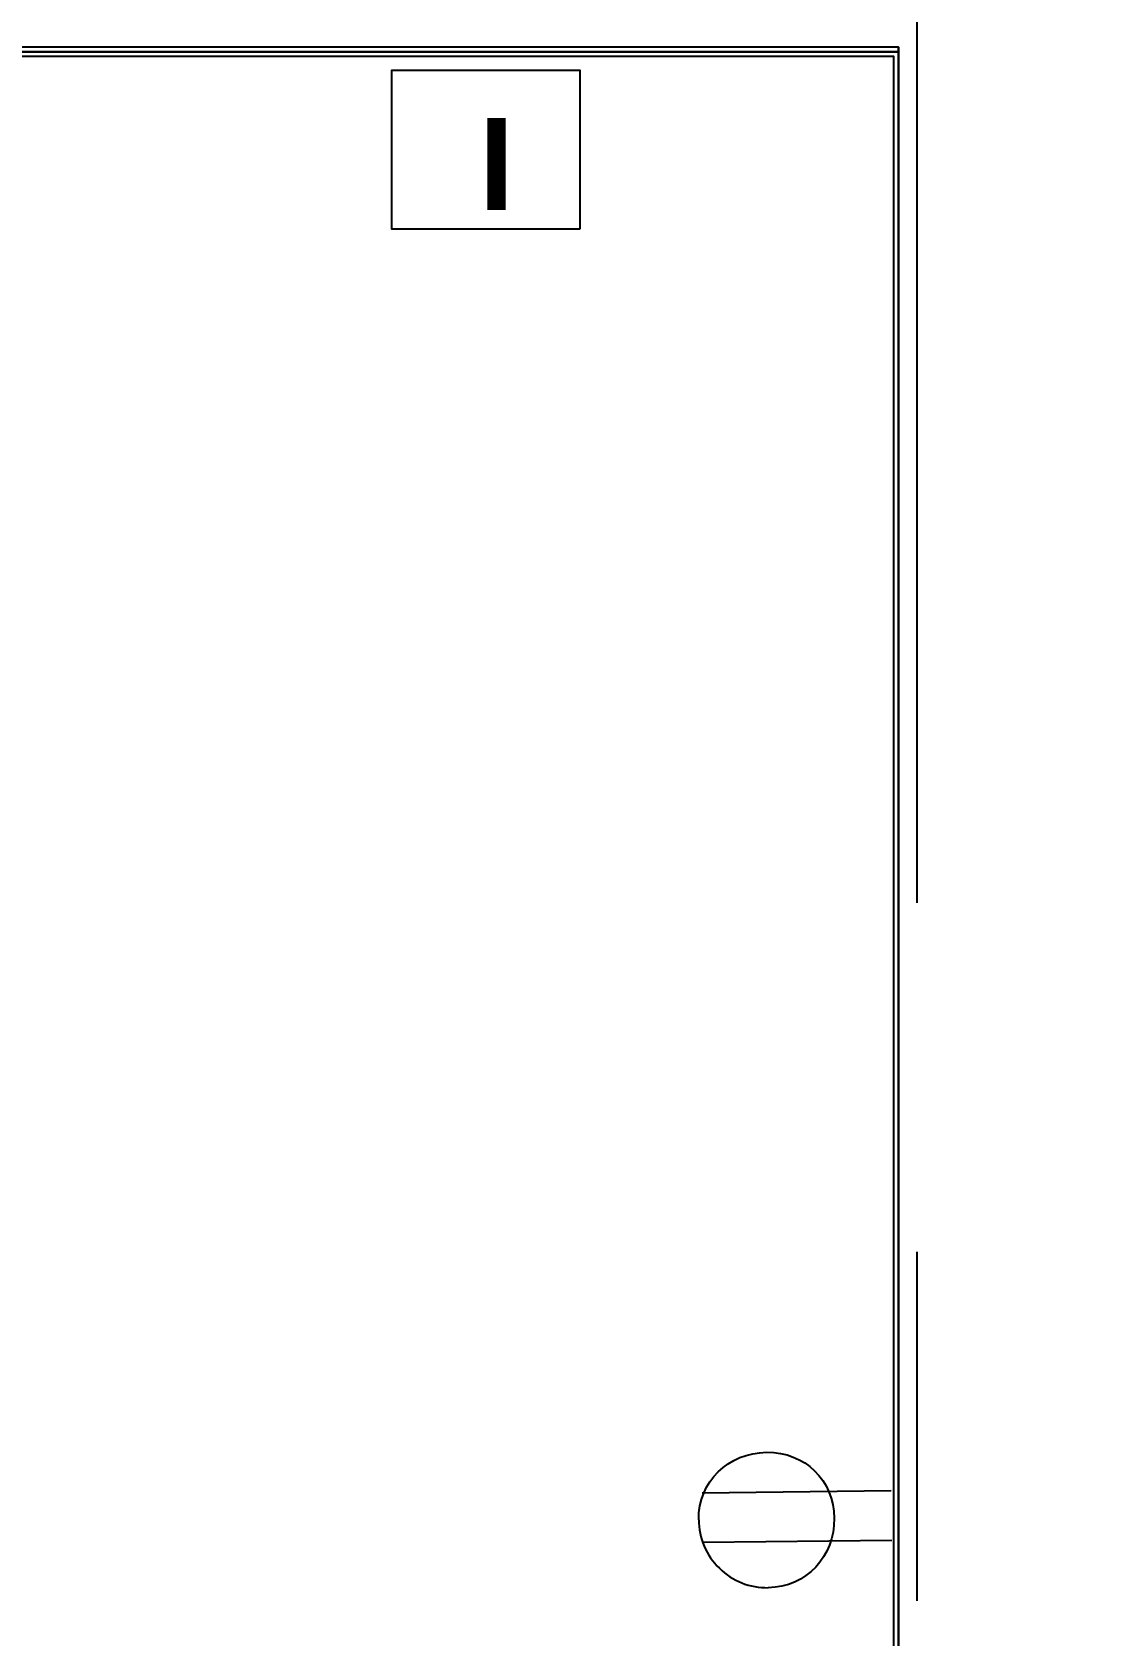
# Model space of a CAD drawing. Header units: inches. Extents: x -1841 to -80, y -100 to 1021.
# Drawn here: x -894.47 to -875.47, y 296.05 to 324.58 of the extents above; entities that cross this region are included whole.
import ezdxf

# ---------------------------------------------------------------- set-up
doc = ezdxf.new("R2010")
doc.units = ezdxf.units.IN
doc.header["$MEASUREMENT"] = 0
doc.layers.add('PDF_Geometry', color=7, linetype='Continuous', true_color=0x777777)
doc.layers.add('PDF_Text', color=7, linetype='Continuous')
doc.styles.add('PDF ArialRoundedMT Bold', font='arialbd.ttf')

msp = doc.modelspace()

# ---------------------------------------------------------------- linework, layer by layer
at = {"layer": 'PDF_Geometry', "color": 7, "lineweight": 25}
for points in [[(-878.732, 309.089), (-878.732, 333.906)], [(-875.258, 169.283), (-889.073, 169.283), (-889.073, 173.915), (-879.063, 173.915), (-879.063, 246.962), (-938.874, 246.962), (-938.874, 249.444), (-879.063, 249.444), (-879.063, 324.31), (-959.224, 324.31), (-959.224, 322.738), (-961.706, 322.738), (-961.706, 326.461), (-961.706, 327.95), (-959.224, 327.95), (-875.589, 327.95), (-853.667, 327.95), (-853.667, 326.461), (-853.667, 324.31), (-862.932, 324.31)], [(-880.221, 324.31), (-959.224, 324.31)], [(-879.063, 249.444), (-879.063, 324.31), (-879.063, 249.526), (-879.229, 249.526), (-879.063, 249.526), (-879.146, 249.526), (-879.146, 249.609), (-879.146, 324.145), (-959.142, 324.145), (-959.142, 324.228), (-879.063, 324.228), (-959.142, 324.228), (-959.142, 324.145), (-959.142, 322.738), (-959.142, 324.228)], [(-879.063, 324.228), (-879.063, 249.526), (-879.146, 249.526), (-879.146, 249.609), (-879.229, 249.609)], [(-878.732, 296.68), (-878.732, 302.884)], [(-879.195, 298.633), (-882.553, 298.595)], [(-879.185, 297.751), (-882.543, 297.713)]]:
    msp.add_lwpolyline(points, dxfattribs=at)
msp.add_lwpolyline([(-884.722, 321.079), (-884.722, 323.895), (-888.081, 323.895), (-888.081, 321.079)], close=True, dxfattribs=at)
msp.add_arc((-881.399, 298.128), 1.216, 180.4052, 270.8846, dxfattribs=at)
for points in [[(-882.616, 298.119), (-882.623, 298.798), (-882.086, 299.313), (-881.408, 299.32)], [(-881.408, 299.32), (-880.729, 299.328), (-880.215, 298.825), (-880.207, 298.146)], [(-880.207, 298.146), (-880.199, 297.468), (-880.702, 296.919), (-881.381, 296.912)]]:
    msp.add_open_spline(points, degree=3, dxfattribs=at)

# ---------------------------------------------------------------- texts
at = {"layer": 'PDF_Text', "color": 7, "lineweight": 25, "insert": (-886.53, 322.232), "char_height": 1.639, "attachment_point": 4, "style": 'PDF ArialRoundedMT Bold'}
msp.add_mtext('I', dxfattribs=at)

doc.saveas('drawing.dxf')
